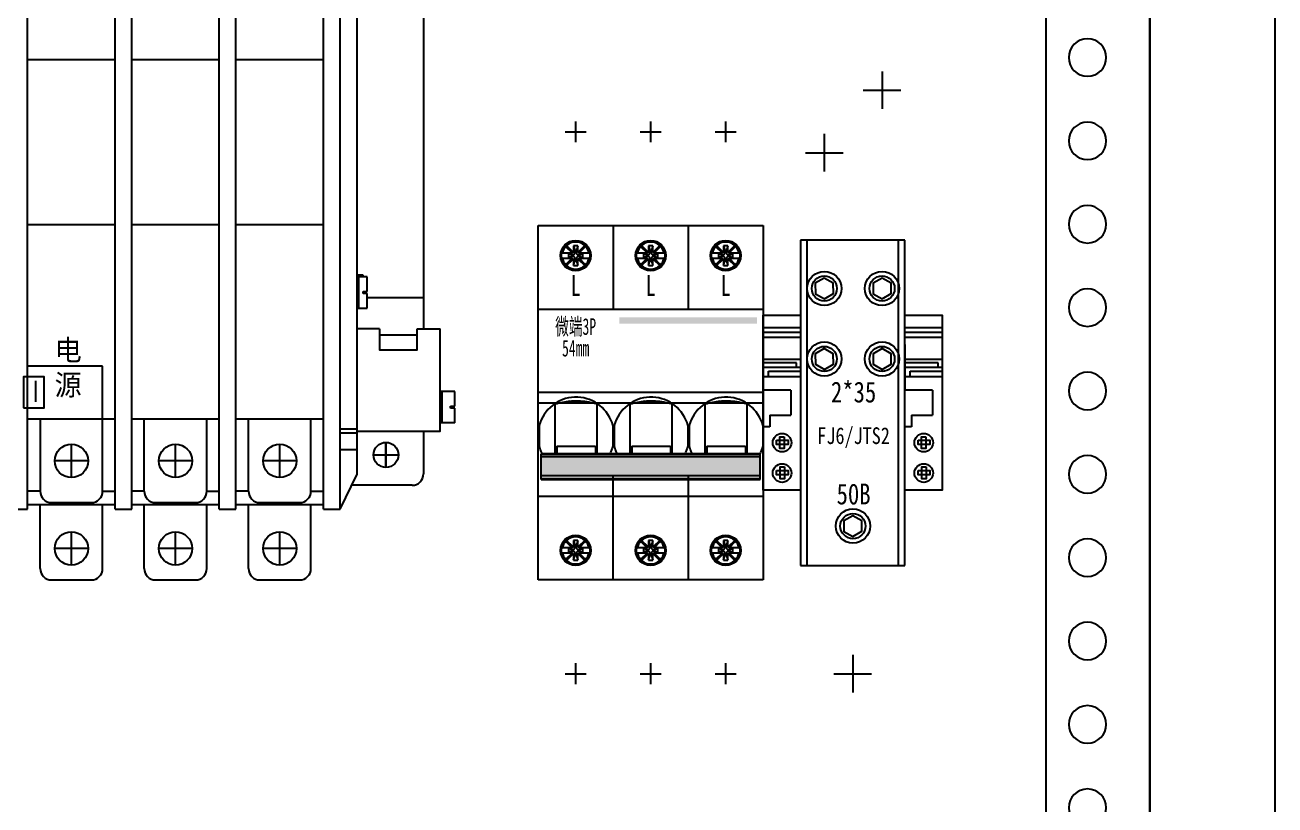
# Model space of a CAD drawing. Extents: x 1466488 to 1467088, y 398669 to 400269.
# Drawn here: x 1466788 to 1467088, y 399604.8 to 399791.9 of the extents above; entities that cross this region are included whole.
import ezdxf
from ezdxf.enums import TextEntityAlignment as Align

# ---------------------------------------------------------------- set-up
doc = ezdxf.new("R2010")
doc.units = 0
doc.header["$MEASUREMENT"] = 0
for name, color, linetype in [('EL-TEXT', 3, 'Continuous'), ('LY-JS-BJ', 7, 'Continuous'), ('LY-JS-YQJ', 7, 'Continuous'), ('布置图', 20, 'Continuous')]:
    doc.layers.add(name, color=color, linetype=linetype)
doc.styles.add('-宋体', font='', dxfattribs={"width": 0.65})
doc.styles.add('LY-SJ-元器件', font='', dxfattribs={"width": 0.6, "height": 4})
doc.styles.get('-宋体').set_extended_font_data('NSimSun')
doc.styles.get('LY-SJ-元器件').set_extended_font_data('SimSun')

# ---------------------------------------------------------------- blocks, each defined once
blk = doc.blocks.new('端子堵头')
at = {"layer": 'LY-JS-YQJ'}
for p, q in [((0, 39.03), (9, 39.03)), ((0, 37.96), (9, 37.96)), ((0, 36.73), (9, 36.73)), ((0, 35), (0, 24)), ((9, 35), (9, 24)), ((9, 34.58), (9, 33.47)), ((0, 31.48), (9, 31.48)), ((7.97, 30.59), (0, 30.59)), ((7.97, 29.53), (7.97, 30.59)), ((0, 29.53), (9, 29.53)), ((0, 27.32), (9, 27.32)), ((1.25, 27.32), (1.25, 28.56)), ((1.25, 28.56), (9, 28.56)), ((6.66, 24), (0, 24)), ((6.66, 24), (6.66, 18)), ((1.59, 15.27), (0, 15.27)), ((1.59, 18), (1.59, 15.27)), ((1.59, 18), (6.66, 18))]:
    blk.add_line(p, q, dxfattribs=at)
for points in [[(0, 42), (9, 42), (9, 0), (0, 0)], [(3.2, 12.05), (6.01, 12.05), (6.01, 10.99), (3.2, 10.99)], [(5.06, 12.84), (5.06, 10.03), (3.99, 10.03), (3.99, 12.84)], [(3.2, 4.76), (6.01, 4.76), (6.01, 3.69), (3.2, 3.69)], [(5.13, 5.6), (5.13, 2.79), (4.06, 2.79), (4.06, 5.6)]]:
    blk.add_lwpolyline(points, close=True, dxfattribs=at)
for centre in [(4.54, 11.43), (4.54, 4.14)]:
    blk.add_circle(centre, 2.23, dxfattribs=at)
blk = doc.blocks.new('端子50B-2x35 1只')
at = {"color": 1}
for p, q in [((19.53, 118.51), (19.53, 109.51)), ((15.03, 114), (24.03, 114)), ((5.68, 103.51), (5.68, 94.51)), ((1.18, 99), (10.18, 99)), ((12.5, -21.5), (12.5, -30.5)), ((8, -26.01), (17, -26.01))]:
    blk.add_line(p, q, dxfattribs=at)
for p, q in [((25, 78), (0, 78)), ((0, 78), (0, 0)), ((1.5, 78), (1.5, 0)), ((23.5, 0), (23.5, 78)), ((25, 0), (25, 78)), ((0, 0), (25, 0))]:
    blk.add_line(p, q)
for points in [[(5.69, 63.93), (7.85, 65.19), (7.84, 67.68), (5.67, 68.92), (3.52, 67.67), (3.53, 65.17)], [(19.54, 63.93), (21.7, 65.19), (21.69, 67.68), (19.53, 68.92), (17.37, 67.67), (17.38, 65.17)], [(5.69, 47.02), (7.85, 48.27), (7.84, 50.77), (5.67, 52.01), (3.52, 50.75), (3.53, 48.26)], [(19.54, 47.02), (21.7, 48.27), (21.69, 50.77), (19.53, 52.01), (17.37, 50.75), (17.38, 48.26)], [(12.55, 6.92), (14.7, 8.18), (14.7, 10.67), (12.53, 11.91), (10.37, 10.66), (10.38, 8.16)]]:
    blk.add_lwpolyline(points, close=True)
for centre, radius in [((5.68, 66.43), 4.11), ((5.68, 66.43), 3.02), ((19.53, 66.43), 4.11), ((19.53, 66.43), 3.02), ((5.68, 49.51), 4.11), ((5.68, 49.51), 3.02), ((19.53, 49.51), 4.11), ((19.53, 49.51), 3.02), ((12.54, 9.42), 4.11), ((12.54, 9.42), 3.02)]:
    blk.add_circle(centre, radius)
for p in [(-9, 18), (25, 18)]:
    blk.add_blockref('端子堵头', p)
at = {"layer": 'EL-TEXT', "color": 0, "linetype": 'ByBlock', "lineweight": -3, "style": '-宋体', "width": 0.8}
for s, height, p in [('2*35', 5, (12.7, 41.58)), ('FJ6/JTS2', 4, (12.7, 31.11)), ('50B', 5, (12.7, 17.12))]:
    blk.add_text(s, height=height, dxfattribs=at).set_placement(p, align=Align.MIDDLE_CENTER)
blk = doc.blocks.new('双电源TBBQ31-63A-4P-2022.4')
at = {"color": 0}
for p, q in [((162.5, -82.04), (162.5, 93.96)), ((183.5, -82.04), (183.5, 93.96)), ((187.5, -82.04), (187.5, 93.96)), ((208.5, -82.04), (208.5, 93.96)), ((212.5, -82.04), (212.5, 93.96)), ((233.5, -82.04), (233.5, 93.96)), ((237.5, -82.04), (237.5, 93.96)), ((241.48, 85.75), (241.48, -73.83)), ((257.5, 50.75), (257.5, -38.83)), ((183.5, 25.75), (162.5, 25.75)), ((208.5, 25.75), (187.5, 25.75)), ((233.5, 25.75), (212.5, 25.75)), ((183.5, -13.83), (162.5, -13.83)), ((208.5, -13.83), (187.5, -13.83)), ((233.5, -13.83), (212.5, -13.83)), ((241.48, -25.83), (242.95, -25.83)), ((244, -26.29), (241.48, -26.29)), ((241.98, -33.83), (241.98, -26.29)), ((242.95, -25.83), (242.95, -26.29)), ((244, -29.81), (244, -26.29)), ((243, -30.31), (243, -29.81)), ((243, -29.81), (244, -29.81)), ((244, -30.31), (243, -30.31)), ((244, -33.83), (244, -30.31)), ((257.5, -31.33), (244, -31.33)), ((241.48, -33.83), (244, -33.83)), ((246.98, -38.83), (241.48, -38.83)), ((255.98, -38.83), (261.48, -38.83)), ((255.98, -40.33), (246.98, -40.33)), ((180.5, -47.78), (162.5, -47.78)), ((180.5, -77.78), (180.5, -47.78)), ((265, -53.83), (261.48, -53.83)), ((261.98, -61.37), (261.98, -53.83)), ((265, -57.35), (265, -53.83)), ((264, -57.85), (264, -57.35)), ((264, -57.35), (265, -57.35)), ((265, -57.85), (264, -57.85)), ((265, -61.37), (265, -57.85)), ((183.5, -60.49), (162.5, -60.49)), ((165.5, -60.49), (165.5, -77.78)), ((208.5, -60.49), (187.5, -60.49)), ((190.5, -77.78), (190.5, -60.49)), ((205.5, -77.78), (205.5, -60.49)), ((233.5, -60.49), (212.5, -60.49)), ((215.5, -77.78), (215.5, -60.49)), ((230.5, -77.78), (230.5, -60.49)), ((241.48, -62.83), (237.5, -62.83)), ((265, -61.37), (261.48, -61.37)), ((241.48, -63.83), (237.5, -63.83)), ((257.5, -63.33), (257.5, -73.62)), ((173, -74.49), (173, -66.49)), ((198, -74.49), (198, -66.49)), ((223, -74.49), (223, -66.49)), ((241.48, -67.83), (237.5, -67.83)), ((248.5, -66.04), (248.5, -72.04)), ((177, -70.49), (169, -70.49)), ((183.5, -70.49), (183.5, -70.49)), ((202, -70.49), (194, -70.49)), ((208.5, -70.49), (208.5, -70.49)), ((227, -70.49), (219, -70.49)), ((233.5, -70.49), (233.5, -70.49)), ((237.5, -82.04), (241.48, -73.83)), ((165.5, -77.78), (162.5, -77.78)), ((165.5, -77.78), (165.5, -77.78)), ((180.5, -77.78), (183.5, -77.78)), ((190.5, -77.78), (187.5, -77.78)), ((190.5, -77.78), (190.5, -77.78)), ((205.5, -77.78), (208.5, -77.78)), ((215.5, -77.78), (212.5, -77.78)), ((215.5, -77.78), (215.5, -77.78)), ((230.5, -77.78), (233.5, -77.78)), ((254.79, -76.33), (240.27, -76.33)), ((168.21, -80.49), (177.79, -80.49)), ((193.21, -80.49), (202.79, -80.49)), ((218.21, -80.49), (227.79, -80.49)), ((158.5, -82.04), (162.5, -82.04)), ((183.5, -81.04), (162.5, -81.04)), ((165.5, -96.33), (165.5, -81.04)), ((180.5, -96.33), (180.5, -81.04)), ((183.5, -82.04), (187.5, -82.04)), ((208.5, -81.04), (187.5, -81.04)), ((190.5, -96.33), (190.5, -81.04)), ((205.5, -96.33), (205.5, -81.04)), ((208.5, -82.04), (212.5, -82.04)), ((233.5, -81.04), (212.5, -81.04)), ((215.5, -96.33), (215.5, -81.04)), ((230.5, -96.33), (230.5, -81.04)), ((233.5, -82.04), (237.5, -82.04)), ((173, -95.49), (173, -87.49)), ((198, -95.49), (198, -87.49)), ((223, -95.49), (223, -87.49)), ((177, -91.49), (169, -91.49)), ((202, -91.49), (194, -91.49)), ((227, -91.49), (219, -91.49)), ((168.21, -99.04), (177.79, -99.04)), ((193.21, -99.04), (202.79, -99.04)), ((218.21, -99.04), (227.79, -99.04))]:
    blk.add_line(p, q, dxfattribs=at)
at = {"color": 0, "lineweight": -3}
blk.add_line((164.48, -56.28), (164.48, -51.28), dxfattribs=at)
at = {"color": 1}
for p, q in [((248.5, -72.04), (248.5, -66.04)), ((245.5, -69.04), (251.5, -69.04))]:
    blk.add_line(p, q, dxfattribs=at)
at = {"color": 0}
for points in [[(241.48, -63.33), (261.48, -63.33), (261.48, -38.83)], [(246.98, -38.83), (246.98, -43.83), (255.98, -43.83), (255.98, -38.83)]]:
    blk.add_lwpolyline(points, dxfattribs=at)
blk.add_lwpolyline([(161.48, -57.78), (166.48, -57.78), (166.48, -50.28), (161.48, -50.28)], close=True, dxfattribs=at)
for centre, radius in [((173, -70.49), 4), ((198, -70.49), 4), ((223, -70.49), 4), ((248.5, -69.04), 3), ((173, -91.49), 4), ((198, -91.49), 4), ((223, -91.49), 4)]:
    blk.add_circle(centre, radius, dxfattribs=at)
for centre, start, end in [((254.79, -73.62), 270, 0), ((168.21, -77.78), 180, 270), ((177.79, -77.78), 270, 0), ((193.21, -77.78), 180, 270), ((202.79, -77.78), 270, 0), ((218.21, -77.78), 180, 270), ((227.79, -77.78), 270, 0), ((168.21, -96.33), 180, 270), ((177.79, -96.33), 270, 0), ((193.21, -96.33), 180, 270), ((202.79, -96.33), 270, 0), ((218.21, -96.33), 180, 270), ((227.79, -96.33), 270, 0)]:
    blk.add_arc(centre, 2.71, start, end, dxfattribs=at)
at = {"color": 0, "insert": (168.98, -55.28), "char_height": 5, "attachment_point": 7}
blk.add_mtext_dynamic_manual_height_columns('电源', width=10, gutter_width=12.5, heights=[0], dxfattribs=at)
blk = doc.blocks.new('微端3P-54mm-2022.1')
h = blk.add_hatch(color=3)
h.dxf.hatch_style = 1
h.paths.add_polyline_path([(52.5, 19), (52.5, 20.5), (19.5, 20.5), (19.5, 19)])
h = blk.add_hatch(color=0)
h.dxf.hatch_style = 1
h.paths.add_polyline_path([(53.3, -17.47), (53.3, -12.97), (0.7, -12.97), (0.7, -17.47)])
at = {"color": 1}
for p, q in [((9, 67.5), (9, 62.5)), ((27, 67.5), (27, 62.5)), ((45, 67.5), (45, 62.5)), ((6.5, 65), (11.5, 65)), ((24.5, 65), (29.5, 65)), ((42.5, 65), (47.5, 65)), ((0, 0), (54, 0)), ((9, -62.5), (9, -67.5)), ((27, -62.5), (27, -67.5)), ((45, -62.5), (45, -67.5)), ((6.5, -65), (11.5, -65)), ((24.5, -65), (29.5, -65)), ((42.5, -65), (47.5, -65))]:
    blk.add_line(p, q, dxfattribs=at)
at = {"color": 0}
for p, q in [((0, -42.5), (0, 42.5)), ((0, 42.5), (54, 42.5)), ((18, 42.5), (18, 22.5)), ((36, 42.5), (36, 22.5)), ((54, 42.5), (54, -42.5)), ((0, 22.5), (54, 22.5)), ((54, 2.5), (0, 2.5)), ((18, -42.5), (18, -17.47)), ((36, -17.47), (36, -42.5)), ((54, -22.5), (0, -22.5)), ((54, -42.5), (0, -42.5))]:
    blk.add_line(p, q, dxfattribs=at)
at = {"color": 0, "linetype": 'Continuous', "lineweight": 25}
for p, q in [((6.7, 37.82), (6.49, 37.61)), ((6.49, 37.61), (6.6, 37.5)), ((6.6, 37.5), (8.15, 35.95)), ((6.81, 37.71), (6.7, 37.82)), ((8.39, 36.13), (6.81, 37.71)), ((8.5, 37.66), (8.5, 36.46)), ((8.5, 37.66), (8.85, 36.31)), ((9.5, 37.66), (8.5, 37.66)), ((8.5, 36.46), (8.85, 35.96)), ((9.15, 36.31), (8.85, 36.31)), ((8.85, 36.31), (8.85, 35.96)), ((9.5, 37.66), (9.15, 36.31)), ((9.5, 36.46), (9.15, 35.96)), ((9.15, 35.96), (9.15, 36.31)), ((9.5, 36.46), (9.5, 37.66)), ((11.19, 37.71), (9.61, 36.13)), ((9.85, 35.95), (11.4, 37.5)), ((11.3, 37.82), (11.19, 37.71)), ((11.51, 37.61), (11.3, 37.82)), ((11.4, 37.5), (11.51, 37.61)), ((24.7, 37.82), (24.49, 37.61)), ((24.49, 37.61), (24.6, 37.5)), ((24.6, 37.5), (26.15, 35.95)), ((24.81, 37.71), (24.7, 37.82)), ((26.39, 36.13), (24.81, 37.71)), ((27.5, 37.66), (26.5, 37.66)), ((26.5, 37.66), (26.5, 36.46)), ((26.5, 37.66), (26.85, 36.31)), ((26.5, 36.46), (26.85, 35.96)), ((26.85, 36.31), (26.85, 35.96)), ((27.15, 36.31), (26.85, 36.31)), ((27.5, 37.66), (27.15, 36.31)), ((27.5, 36.46), (27.15, 35.96)), ((27.15, 35.96), (27.15, 36.31)), ((27.5, 36.46), (27.5, 37.66)), ((29.19, 37.71), (27.61, 36.13)), ((27.85, 35.95), (29.4, 37.5)), ((29.3, 37.82), (29.19, 37.71)), ((29.51, 37.61), (29.3, 37.82)), ((29.4, 37.5), (29.51, 37.61)), ((42.7, 37.82), (42.49, 37.61)), ((42.49, 37.61), (42.6, 37.5)), ((42.6, 37.5), (44.15, 35.95)), ((42.81, 37.71), (42.7, 37.82)), ((44.39, 36.13), (42.81, 37.71)), ((44.5, 37.66), (44.85, 36.31)), ((45.5, 37.66), (44.5, 37.66)), ((44.5, 37.66), (44.5, 36.46)), ((44.5, 36.46), (44.85, 35.96)), ((44.85, 36.31), (44.85, 35.96)), ((45.15, 36.31), (44.85, 36.31)), ((45.5, 37.66), (45.15, 36.31)), ((45.5, 36.46), (45.15, 35.96)), ((45.15, 35.96), (45.15, 36.31)), ((45.5, 36.46), (45.5, 37.66)), ((47.19, 37.71), (45.61, 36.13)), ((45.85, 35.95), (47.4, 37.5)), ((47.3, 37.82), (47.19, 37.71)), ((47.51, 37.61), (47.3, 37.82)), ((47.4, 37.5), (47.51, 37.61)), ((5.58, 34.71), (7.95, 34.71)), ((7.95, 35.91), (5.59, 35.91)), ((6.6, 33.12), (6.49, 33.01)), ((6.49, 33.01), (6.7, 32.8)), ((8.15, 34.67), (6.6, 33.12)), ((6.81, 32.91), (8.39, 34.49)), ((7.25, 35.91), (7.25, 34.71)), ((7.25, 35.91), (8, 35.46)), ((7.25, 34.71), (8, 35.16)), ((8, 35.46), (8, 35.16)), ((8.25, 35.46), (8, 35.46)), ((8, 35.16), (8.25, 35.16)), ((8.5, 34.16), (8.85, 34.65)), ((8.5, 32.96), (8.85, 34.31)), ((8.5, 34.16), (8.5, 32.96)), ((8.85, 34.65), (8.85, 34.31)), ((8.85, 34.31), (9.15, 34.31)), ((9.5, 34.16), (9.15, 34.66)), ((9.15, 34.31), (9.15, 34.66)), ((9.15, 34.31), (9.5, 32.96)), ((9.5, 32.96), (9.5, 34.16)), ((9.61, 34.49), (11.19, 32.91)), ((10, 35.46), (9.75, 35.46)), ((9.75, 35.16), (10, 35.16)), ((11.4, 33.12), (9.85, 34.67)), ((10.75, 35.91), (10, 35.46)), ((10, 35.16), (10, 35.46)), ((10.75, 34.71), (10, 35.16)), ((12.42, 35.91), (10.05, 35.91)), ((10.05, 34.71), (12.41, 34.71)), ((10.75, 34.71), (10.75, 35.91)), ((11.3, 32.8), (11.51, 33.01)), ((11.51, 33.01), (11.4, 33.12)), ((23.58, 34.71), (25.95, 34.71)), ((25.95, 35.91), (23.59, 35.91)), ((24.6, 33.12), (24.49, 33.01)), ((24.49, 33.01), (24.7, 32.8)), ((26.15, 34.67), (24.6, 33.12)), ((24.81, 32.91), (26.39, 34.49)), ((25.25, 35.91), (25.25, 34.71)), ((25.25, 35.91), (26, 35.46)), ((25.25, 34.71), (26, 35.16)), ((26, 35.46), (26, 35.16)), ((26.25, 35.46), (26, 35.46)), ((26, 35.16), (26.25, 35.16)), ((26.5, 34.16), (26.85, 34.65)), ((26.5, 32.96), (26.85, 34.31)), ((26.5, 34.16), (26.5, 32.96)), ((26.85, 34.65), (26.85, 34.31)), ((26.85, 34.31), (27.15, 34.31)), ((27.15, 34.31), (27.15, 34.66)), ((27.5, 34.16), (27.15, 34.66)), ((27.15, 34.31), (27.5, 32.96)), ((27.5, 32.96), (27.5, 34.16)), ((27.61, 34.49), (29.19, 32.91)), ((28, 35.46), (27.75, 35.46)), ((27.75, 35.16), (28, 35.16)), ((29.4, 33.12), (27.85, 34.67)), ((28.75, 35.91), (28, 35.46)), ((28, 35.16), (28, 35.46)), ((28.75, 34.71), (28, 35.16)), ((30.42, 35.91), (28.05, 35.91)), ((28.05, 34.71), (30.41, 34.71)), ((28.75, 34.71), (28.75, 35.91)), ((29.3, 32.8), (29.51, 33.01)), ((29.51, 33.01), (29.4, 33.12)), ((41.58, 34.71), (43.95, 34.71)), ((43.95, 35.91), (41.59, 35.91)), ((42.6, 33.12), (42.49, 33.01)), ((42.49, 33.01), (42.7, 32.8)), ((44.15, 34.67), (42.6, 33.12)), ((42.81, 32.91), (44.39, 34.49)), ((43.25, 35.91), (43.25, 34.71)), ((43.25, 35.91), (44, 35.46)), ((43.25, 34.71), (44, 35.16)), ((44, 35.46), (44, 35.16)), ((44.25, 35.46), (44, 35.46)), ((44, 35.16), (44.25, 35.16)), ((44.5, 34.16), (44.85, 34.65)), ((44.5, 32.96), (44.85, 34.31)), ((44.5, 34.16), (44.5, 32.96)), ((44.85, 34.65), (44.85, 34.31)), ((44.85, 34.31), (45.15, 34.31)), ((45.15, 34.31), (45.15, 34.66)), ((45.5, 34.16), (45.15, 34.66)), ((45.15, 34.31), (45.5, 32.96)), ((45.5, 32.96), (45.5, 34.16)), ((45.61, 34.49), (47.19, 32.91)), ((46, 35.46), (45.75, 35.46)), ((45.75, 35.16), (46, 35.16)), ((47.4, 33.12), (45.85, 34.67)), ((46.75, 35.91), (46, 35.46)), ((46, 35.16), (46, 35.46)), ((46.75, 34.71), (46, 35.16)), ((48.42, 35.91), (46.05, 35.91)), ((46.05, 34.71), (48.41, 34.71)), ((46.75, 34.71), (46.75, 35.91)), ((47.3, 32.8), (47.51, 33.01)), ((47.51, 33.01), (47.4, 33.12)), ((6.7, 32.8), (6.81, 32.91)), ((8.5, 32.96), (9.5, 32.96)), ((9, 31.81), (9, 32.06)), ((11.19, 32.91), (11.3, 32.8)), ((24.7, 32.8), (24.81, 32.91)), ((26.5, 32.96), (27.5, 32.96)), ((27, 31.81), (27, 32.06)), ((29.19, 32.91), (29.3, 32.8)), ((42.7, 32.8), (42.81, 32.91)), ((44.5, 32.96), (45.5, 32.96)), ((45, 31.81), (45, 32.06)), ((47.19, 32.91), (47.3, 32.8)), ((4.1, -12.22), (4.1, -0.35)), ((14.1, -0.35), (14.1, -12.22)), ((22.1, -12.22), (22.1, -0.35)), ((32.1, -0.35), (32.1, -12.22)), ((40.1, -12.22), (40.1, -0.35)), ((50.1, -0.35), (50.1, -12.22)), ((0.25, -5.47), (0.25, -10.49)), ((17.95, -5.47), (17.95, -10.49)), ((18.25, -5.47), (18.25, -10.49)), ((35.95, -5.47), (35.95, -10.49)), ((36.25, -5.47), (36.25, -10.49)), ((53.95, -5.47), (53.95, -10.49)), ((4.45, -10.38), (4.45, -12.22)), ((4.45, -10.38), (13.75, -10.38)), ((13.75, -10.38), (13.75, -12.22)), ((22.45, -10.38), (22.45, -12.22)), ((22.45, -10.38), (31.75, -10.38)), ((31.75, -10.38), (31.75, -12.22)), ((40.45, -10.38), (40.45, -12.22)), ((40.45, -10.38), (49.75, -10.38)), ((49.75, -10.38), (49.75, -12.22)), ((53.3, -12.22), (0.7, -12.22)), ((0.7, -18.44), (0.7, -12.22)), ((53.3, -12.44), (0.7, -12.44)), ((53.3, -12.97), (0.7, -12.97)), ((53.3, -18.44), (53.3, -12.22)), ((0.7, -17.47), (53.3, -17.47)), ((0.7, -18.13), (53.3, -18.13)), ((0.7, -18.44), (53.3, -18.44)), ((6.7, -32.89), (6.49, -33.1)), ((6.81, -33), (6.7, -32.89)), ((8.39, -34.58), (6.81, -33)), ((11.19, -33), (9.61, -34.58)), ((11.3, -32.89), (11.19, -33)), ((11.51, -33.1), (11.3, -32.89)), ((24.7, -32.89), (24.49, -33.1)), ((24.81, -33), (24.7, -32.89)), ((26.39, -34.58), (24.81, -33)), ((29.19, -33), (27.61, -34.58)), ((29.3, -32.89), (29.19, -33)), ((29.51, -33.1), (29.3, -32.89)), ((42.7, -32.89), (42.49, -33.1)), ((42.81, -33), (42.7, -32.89)), ((44.39, -34.58), (42.81, -33)), ((47.19, -33), (45.61, -34.58)), ((47.3, -32.89), (47.19, -33)), ((47.51, -33.1), (47.3, -32.89)), ((5.58, -36), (7.95, -36)), ((7.95, -34.8), (5.59, -34.8)), ((6.49, -33.1), (6.6, -33.21)), ((6.6, -33.21), (8.15, -34.76)), ((7.25, -34.8), (7.25, -36)), ((7.25, -34.8), (8, -35.25)), ((7.25, -36), (8, -35.55)), ((8, -35.25), (8, -35.55)), ((8.25, -35.25), (8, -35.25)), ((8, -35.55), (8.25, -35.55)), ((8.5, -33.05), (8.85, -34.4)), ((9.5, -33.05), (8.5, -33.05)), ((8.5, -33.05), (8.5, -34.25)), ((8.5, -34.25), (8.85, -34.75)), ((9.15, -34.4), (8.85, -34.4)), ((8.85, -34.4), (8.85, -34.75)), ((9.5, -33.05), (9.15, -34.4)), ((9.5, -34.25), (9.15, -34.75)), ((9.15, -34.75), (9.15, -34.4)), ((9.5, -34.25), (9.5, -33.05)), ((10, -35.25), (9.75, -35.25)), ((9.75, -35.55), (10, -35.55)), ((9.85, -34.76), (11.4, -33.21)), ((10.75, -34.8), (10, -35.25)), ((10, -35.55), (10, -35.25)), ((10.75, -36), (10, -35.55)), ((12.42, -34.8), (10.05, -34.8)), ((10.05, -36), (12.41, -36)), ((10.75, -36), (10.75, -34.8)), ((11.4, -33.21), (11.51, -33.1)), ((23.58, -36), (25.95, -36)), ((25.95, -34.8), (23.59, -34.8)), ((24.49, -33.1), (24.6, -33.21)), ((24.6, -33.21), (26.15, -34.76)), ((25.25, -34.8), (25.25, -36)), ((25.25, -34.8), (26, -35.25)), ((25.25, -36), (26, -35.55)), ((26, -35.25), (26, -35.55)), ((26.25, -35.25), (26, -35.25)), ((26, -35.55), (26.25, -35.55)), ((26.5, -33.05), (26.5, -34.25)), ((27.5, -33.05), (26.5, -33.05)), ((26.5, -33.05), (26.85, -34.4)), ((26.5, -34.25), (26.85, -34.75)), ((27.15, -34.4), (26.85, -34.4)), ((26.85, -34.4), (26.85, -34.75)), ((27.5, -33.05), (27.15, -34.4)), ((27.5, -34.25), (27.15, -34.75)), ((27.15, -34.75), (27.15, -34.4)), ((27.5, -34.25), (27.5, -33.05)), ((28, -35.25), (27.75, -35.25)), ((27.75, -35.55), (28, -35.55)), ((27.85, -34.76), (29.4, -33.21)), ((28.75, -34.8), (28, -35.25)), ((28, -35.55), (28, -35.25)), ((28.75, -36), (28, -35.55)), ((30.42, -34.8), (28.05, -34.8)), ((28.05, -36), (30.41, -36)), ((28.75, -36), (28.75, -34.8)), ((29.4, -33.21), (29.51, -33.1)), ((41.58, -36), (43.95, -36)), ((43.95, -34.8), (41.59, -34.8)), ((42.49, -33.1), (42.6, -33.21)), ((42.6, -33.21), (44.15, -34.76)), ((43.25, -34.8), (44, -35.25)), ((43.25, -34.8), (43.25, -36)), ((43.25, -36), (44, -35.55)), ((44, -35.25), (44, -35.55)), ((44.25, -35.25), (44, -35.25)), ((44, -35.55), (44.25, -35.55)), ((44.5, -33.05), (44.85, -34.4)), ((45.5, -33.05), (44.5, -33.05)), ((44.5, -33.05), (44.5, -34.25)), ((44.5, -34.25), (44.85, -34.75)), ((44.85, -34.4), (44.85, -34.75)), ((45.15, -34.4), (44.85, -34.4)), ((45.5, -33.05), (45.15, -34.4)), ((45.5, -34.25), (45.15, -34.75)), ((45.15, -34.75), (45.15, -34.4)), ((45.5, -34.25), (45.5, -33.05)), ((46, -35.25), (45.75, -35.25)), ((45.75, -35.55), (46, -35.55)), ((45.85, -34.76), (47.4, -33.21)), ((46.75, -34.8), (46, -35.25)), ((46, -35.55), (46, -35.25)), ((46.75, -36), (46, -35.55)), ((48.42, -34.8), (46.05, -34.8)), ((46.05, -36), (48.41, -36)), ((46.75, -36), (46.75, -34.8)), ((47.4, -33.21), (47.51, -33.1)), ((6.6, -37.59), (6.49, -37.7)), ((6.49, -37.7), (6.7, -37.91)), ((8.15, -36.04), (6.6, -37.59)), ((6.7, -37.91), (6.81, -37.8)), ((6.81, -37.8), (8.39, -36.22)), ((8.5, -36.55), (8.85, -36.05)), ((8.5, -37.75), (8.85, -36.4)), ((8.5, -36.55), (8.5, -37.75)), ((8.5, -37.75), (9.5, -37.75)), ((8.85, -36.05), (8.85, -36.4)), ((8.85, -36.4), (9.15, -36.4)), ((9, -38.9), (9, -38.65)), ((9.5, -36.55), (9.15, -36.05)), ((9.15, -36.4), (9.15, -36.05)), ((9.15, -36.4), (9.5, -37.75)), ((9.5, -37.75), (9.5, -36.55)), ((9.61, -36.22), (11.19, -37.8)), ((11.4, -37.59), (9.85, -36.04)), ((11.19, -37.8), (11.3, -37.91)), ((11.3, -37.91), (11.51, -37.7)), ((11.51, -37.7), (11.4, -37.59)), ((24.6, -37.59), (24.49, -37.7)), ((24.49, -37.7), (24.7, -37.91)), ((26.15, -36.04), (24.6, -37.59)), ((24.7, -37.91), (24.81, -37.8)), ((24.81, -37.8), (26.39, -36.22)), ((26.5, -36.55), (26.85, -36.05)), ((26.5, -37.75), (26.85, -36.4)), ((26.5, -36.55), (26.5, -37.75)), ((26.5, -37.75), (27.5, -37.75)), ((26.85, -36.05), (26.85, -36.4)), ((26.85, -36.4), (27.15, -36.4)), ((27, -38.9), (27, -38.65)), ((27.15, -36.4), (27.15, -36.05)), ((27.5, -36.55), (27.15, -36.05)), ((27.15, -36.4), (27.5, -37.75)), ((27.5, -37.75), (27.5, -36.55)), ((27.61, -36.22), (29.19, -37.8)), ((29.4, -37.59), (27.85, -36.04)), ((29.19, -37.8), (29.3, -37.91)), ((29.3, -37.91), (29.51, -37.7)), ((29.51, -37.7), (29.4, -37.59)), ((42.6, -37.59), (42.49, -37.7)), ((42.49, -37.7), (42.7, -37.91)), ((44.15, -36.04), (42.6, -37.59)), ((42.7, -37.91), (42.81, -37.8)), ((42.81, -37.8), (44.39, -36.22)), ((44.5, -36.55), (44.85, -36.05)), ((44.5, -37.75), (44.85, -36.4)), ((44.5, -36.55), (44.5, -37.75)), ((44.5, -37.75), (45.5, -37.75)), ((44.85, -36.05), (44.85, -36.4)), ((44.85, -36.4), (45.15, -36.4)), ((45, -38.9), (45, -38.65)), ((45.15, -36.4), (45.15, -36.05)), ((45.5, -36.55), (45.15, -36.05)), ((45.15, -36.4), (45.5, -37.75)), ((45.5, -37.75), (45.5, -36.55)), ((45.61, -36.22), (47.19, -37.8)), ((47.4, -37.59), (45.85, -36.04)), ((47.19, -37.8), (47.3, -37.91)), ((47.3, -37.91), (47.51, -37.7)), ((47.51, -37.7), (47.4, -37.59))]:
    blk.add_line(p, q, dxfattribs=at)
at = {"color": 0}
for centre, radius in [((9, 35.31), 3.64), ((9, 35.31), 3.39), ((27, 35.31), 3.64), ((27, 35.31), 3.39), ((45, 35.31), 3.64), ((45, 35.31), 3.39), ((9, -35.4), 3.64), ((9, -35.4), 3.39), ((27, -35.4), 3.64), ((27, -35.4), 3.39), ((45, -35.4), 3.64), ((45, -35.4), 3.39)]:
    blk.add_circle(centre, radius, dxfattribs=at)
at = {"color": 0, "linetype": 'Continuous', "lineweight": 25}
for centre in [(9, 35.31), (27, 35.31), (45, 35.31), (9, -35.4), (27, -35.4), (45, -35.4)]:
    blk.add_circle(centre, 3.5, dxfattribs=at)
for centre, radius, start, end in [((9, 35.31), 3.25, 137.6454, 169.3613), ((9, 35.31), 3.25, 47.6454, 132.3546), ((7.95, 36.46), 0.552, 270, 360), ((10.05, 36.46), 0.552, 180, 270), ((9, 35.31), 3.25, 10.6387, 42.3546), ((27, 35.31), 3.25, 137.6454, 169.3613), ((27, 35.31), 3.25, 47.6454, 132.3546), ((25.95, 36.46), 0.552, 270, 360), ((28.05, 36.46), 0.552, 180, 270), ((27, 35.31), 3.25, 10.6387, 42.3546), ((45, 35.31), 3.25, 137.6454, 169.3613), ((45, 35.31), 3.25, 47.6454, 132.3546), ((43.95, 36.46), 0.552, 270, 360), ((46.05, 36.46), 0.552, 180, 270), ((45, 35.31), 3.25, 10.6387, 42.3546), ((9, 35.31), 3.25, 190.6387, 222.3546), ((7.95, 34.16), 0.552, 0, 90), ((8.06, 37.76), 2.31, 274.6869, 276.011), ((8.06, 32.85), 2.31, 83.234, 85.2255), ((8.18, 36.73), 1.27, 275.7409, 278.1372), ((8.23, 34.32), 0.834, 77.8753, 83.3489), ((8.25, 36.21), 0.747, 278.1332, 282.1859), ((8.31, 35.96), 0.494, 282.0203, 298.836), ((8.3, 34.65), 0.5, 58.0737, 77.8061), ((8.23, 36.09), 0.641, 299.0084, 316.9423), ((8.23, 34.53), 0.636, 37.8376, 58.3835), ((8.33, 36), 0.506, 316.5183, 337.4465), ((8.35, 34.62), 0.49, 22.029, 37.4855), ((8.03, 36.13), 0.834, 337.6013, 343.0532), ((8.11, 34.52), 0.747, 18.1694, 22.2379), ((7.61, 34.36), 1.27, 15.7681, 18.1735), ((6.62, 36.56), 2.31, 342.9388, 344.9228), ((6.61, 34.07), 2.31, 14.7102, 16.0393), ((11.38, 36.56), 2.31, 195.0773, 196.4013), ((11.38, 34.06), 2.31, 162.9388, 164.9228), ((10.39, 36.26), 1.27, 196.1312, 198.5273), ((9.97, 34.49), 0.834, 157.6013, 163.0532), ((9.89, 36.09), 0.747, 198.5233, 202.5755), ((9.65, 35.99), 0.49, 202.3673, 217.7617), ((9.67, 34.62), 0.506, 136.5183, 157.4465), ((9.77, 36.09), 0.636, 218.1132, 238.5766), ((9.77, 34.53), 0.641, 119.0082, 136.9423), ((9.7, 35.97), 0.5, 238.269, 257.922), ((9.69, 34.65), 0.494, 102.021, 118.8359), ((10.05, 34.16), 0.552, 90, 180), ((9.77, 36.3), 0.834, 257.9903, 263.442), ((9.75, 34.41), 0.747, 98.1342, 102.1867), ((9.82, 33.89), 1.27, 95.7421, 98.1383), ((9.94, 37.76), 2.31, 263.3277, 265.3115), ((9.94, 32.85), 2.31, 94.6881, 96.0122), ((9, 35.31), 3.25, 317.6454, 349.3613), ((27, 35.31), 3.25, 190.6387, 222.3546), ((25.95, 34.16), 0.552, 0, 90), ((26.06, 37.76), 2.31, 274.6869, 276.011), ((26.06, 32.85), 2.31, 83.234, 85.2255), ((26.18, 36.73), 1.27, 275.7409, 278.1372), ((26.23, 34.32), 0.834, 77.8753, 83.3489), ((26.25, 36.21), 0.747, 278.1332, 282.1859), ((26.31, 35.96), 0.494, 282.0203, 298.836), ((26.3, 34.65), 0.5, 58.0737, 77.8061), ((26.23, 36.09), 0.641, 299.0084, 316.9423), ((26.23, 34.53), 0.636, 37.8376, 58.3835), ((26.33, 36), 0.506, 316.5183, 337.4465), ((26.35, 34.62), 0.49, 22.029, 37.4855), ((26.03, 36.13), 0.834, 337.6013, 343.0532), ((26.11, 34.52), 0.747, 18.1694, 22.2379), ((25.61, 34.36), 1.27, 15.7681, 18.1735), ((24.62, 36.56), 2.31, 342.9388, 344.9228), ((24.61, 34.07), 2.31, 14.7102, 16.0393), ((29.38, 36.56), 2.31, 195.0773, 196.4013), ((29.38, 34.06), 2.31, 162.9388, 164.9228), ((28.39, 36.26), 1.27, 196.1312, 198.5273), ((27.97, 34.49), 0.834, 157.6013, 163.0532), ((27.89, 36.09), 0.747, 198.5233, 202.5755), ((27.65, 35.99), 0.49, 202.3673, 217.7617), ((27.67, 34.62), 0.506, 136.5183, 157.4465), ((27.77, 36.09), 0.636, 218.1132, 238.5766), ((27.77, 34.53), 0.641, 119.0082, 136.9423), ((27.7, 35.97), 0.5, 238.269, 257.922), ((27.69, 34.65), 0.494, 102.021, 118.8359), ((28.05, 34.16), 0.552, 90, 180), ((27.77, 36.3), 0.834, 257.9903, 263.442), ((27.75, 34.41), 0.747, 98.1342, 102.1867), ((27.82, 33.89), 1.27, 95.7421, 98.1383), ((27.94, 37.76), 2.31, 263.3277, 265.3115), ((27.94, 32.85), 2.31, 94.6881, 96.0122), ((27, 35.31), 3.25, 317.6454, 349.3613), ((45, 35.31), 3.25, 190.6387, 222.3546), ((43.95, 34.16), 0.552, 0, 90), ((44.06, 37.76), 2.31, 274.6869, 276.011), ((44.06, 32.85), 2.31, 83.234, 85.2255), ((44.18, 36.73), 1.27, 275.7409, 278.1372), ((44.23, 34.32), 0.834, 77.8753, 83.3489), ((44.25, 36.21), 0.747, 278.1332, 282.1859), ((44.31, 35.96), 0.494, 282.0203, 298.836), ((44.3, 34.65), 0.5, 58.0737, 77.8061), ((44.23, 36.09), 0.641, 299.0084, 316.9423), ((44.23, 34.53), 0.636, 37.8376, 58.3835), ((44.33, 36), 0.506, 316.5183, 337.4465), ((44.35, 34.62), 0.49, 22.029, 37.4855), ((44.03, 36.13), 0.834, 337.6013, 343.0532), ((44.11, 34.52), 0.747, 18.1694, 22.2379), ((43.61, 34.36), 1.27, 15.7681, 18.1735), ((42.62, 36.56), 2.31, 342.9388, 344.9228), ((42.61, 34.07), 2.31, 14.7102, 16.0393), ((47.38, 36.56), 2.31, 195.0773, 196.4013), ((47.38, 34.06), 2.31, 162.9388, 164.9228), ((46.39, 36.26), 1.27, 196.1312, 198.5273), ((45.97, 34.49), 0.834, 157.6013, 163.0532), ((45.89, 36.09), 0.747, 198.5233, 202.5755), ((45.65, 35.99), 0.49, 202.3673, 217.7617), ((45.67, 34.62), 0.506, 136.5183, 157.4465), ((45.77, 36.09), 0.636, 218.1132, 238.5766), ((45.77, 34.53), 0.641, 119.0082, 136.9423), ((45.7, 35.97), 0.5, 238.269, 257.922), ((45.69, 34.65), 0.494, 102.021, 118.8359), ((46.05, 34.16), 0.552, 90, 180), ((45.77, 36.3), 0.834, 257.9903, 263.442), ((45.75, 34.41), 0.747, 98.1342, 102.1867), ((45.82, 33.89), 1.27, 95.7421, 98.1383), ((45.94, 37.76), 2.31, 263.3277, 265.3115), ((45.94, 32.85), 2.31, 94.6881, 96.0122), ((45, 35.31), 3.25, 317.6454, 349.3613), ((9, 35.31), 3.25, 227.6454, 312.3546), ((27, 35.31), 3.25, 227.6454, 312.3546), ((45, 35.31), 3.25, 227.6454, 312.3546), ((9.14, -7.83), 9.19, 87.8849, 160.4296), ((8.91, -15.23), 15.64, 94.6966, 107.9265), ((9.1, -16.72), 17.13, 89.9904, 94.9002), ((9.13, -16.15), 16.57, 75.7297, 90.1184), ((9.04, -7.86), 9.23, 15.0474, 87.2502), ((27.14, -7.83), 9.19, 87.8849, 160.4296), ((26.91, -15.23), 15.64, 94.6966, 107.9265), ((27.1, -16.72), 17.13, 89.9904, 94.9002), ((27.13, -16.15), 16.57, 75.7297, 90.1184), ((27.04, -7.86), 9.23, 15.0474, 87.2502), ((45.14, -7.83), 9.19, 87.8849, 160.4296), ((44.91, -15.23), 15.64, 94.6966, 107.9265), ((45.1, -16.72), 17.13, 89.9904, 94.9002), ((45.13, -16.15), 16.57, 75.7297, 90.1184), ((45.04, -7.86), 9.23, 15.0474, 87.2502), ((10, -12.56), 12.88, 72.7867, 75.5196), ((5.82, -26.43), 27.36, 72.3845, 73.0215), ((28, -12.56), 12.88, 72.7867, 75.5196), ((23.82, -26.43), 27.36, 72.3845, 73.0215), ((46, -12.56), 12.88, 72.7867, 75.5196), ((41.82, -26.43), 27.36, 72.3845, 73.0215), ((9.37, -7.98), 9.46, 160.057, 164.6179), ((27.37, -7.98), 9.46, 160.057, 164.6179), ((45.37, -7.98), 9.46, 160.057, 164.6179), ((29.64, -1.83), 30.64, 196.4297, 196.8694), ((16.57, -5.82), 16.98, 196.781, 197.5735), ((10.04, -7.88), 10.13, 197.5731, 198.8992), ((6.94, -8.95), 6.85, 198.859, 201.3043), ((4.95, -9.74), 4.71, 201.1482, 208.2485), ((13.72, -5.01), 14.67, 208.3279, 209.4703), ((13.65, -9.95), 4.27, 329.3774, 337.9794), ((11.23, -8.97), 6.88, 337.958, 342.3373), ((5.6, -7.13), 12.8, 342.1258, 343.1767), ((-11.74, -1.89), 30.91, 343.1981, 343.8522), ((47.64, -1.83), 30.64, 196.4297, 196.8694), ((34.57, -5.82), 16.98, 196.781, 197.5735), ((28.04, -7.88), 10.13, 197.5731, 198.8992), ((24.94, -8.95), 6.85, 198.859, 201.3043), ((22.95, -9.74), 4.71, 201.1482, 208.2485), ((31.72, -5.01), 14.67, 208.3279, 209.4703), ((31.65, -9.95), 4.27, 329.3774, 337.9794), ((29.23, -8.97), 6.88, 337.958, 342.3373), ((23.6, -7.13), 12.8, 342.1258, 343.1767), ((6.26, -1.89), 30.91, 343.1981, 343.8522), ((65.64, -1.83), 30.64, 196.4297, 196.8694), ((52.57, -5.82), 16.98, 196.781, 197.5735), ((46.04, -7.88), 10.13, 197.5731, 198.8992), ((42.94, -8.95), 6.85, 198.859, 201.3043), ((40.95, -9.74), 4.71, 201.1482, 208.2485), ((49.72, -5.01), 14.67, 208.3279, 209.4703), ((49.65, -9.95), 4.27, 329.3774, 337.9794), ((47.23, -8.97), 6.88, 337.958, 342.3373), ((41.6, -7.13), 12.8, 342.1258, 343.1767), ((24.26, -1.89), 30.91, 343.1981, 343.8522), ((7.43, -6.37), 11.43, 329.2292, 329.8147), ((25.43, -6.37), 11.43, 329.2292, 329.8147), ((43.43, -6.37), 11.43, 329.2292, 329.8147), ((9, -35.4), 3.25, 47.6454, 132.3546), ((27, -35.4), 3.25, 47.6454, 132.3546), ((45, -35.4), 3.25, 47.6454, 132.3546), ((9, -35.4), 3.25, 137.6454, 169.3613), ((9, -35.4), 3.25, 190.6387, 222.3546), ((7.95, -34.25), 0.552, 270, 360), ((7.95, -36.55), 0.552, 0, 90), ((8.06, -32.94), 2.31, 274.6869, 276.011), ((8.06, -37.85), 2.31, 83.234, 85.2255), ((8.18, -33.98), 1.27, 275.7409, 278.1372), ((8.23, -36.39), 0.834, 77.8753, 83.3489), ((8.25, -34.5), 0.747, 278.1332, 282.1859), ((8.31, -34.74), 0.494, 282.0203, 298.836), ((8.3, -36.06), 0.5, 58.0737, 77.8061), ((8.23, -34.62), 0.641, 299.0084, 316.9423), ((8.23, -36.18), 0.636, 37.8376, 58.3835), ((8.33, -34.71), 0.506, 316.5183, 337.4465), ((8.35, -36.08), 0.49, 22.029, 37.4855), ((8.03, -34.58), 0.834, 337.6013, 343.0532), ((8.11, -36.18), 0.747, 18.1694, 22.2379), ((7.61, -36.35), 1.27, 15.7681, 18.1735), ((6.62, -34.15), 2.31, 342.9388, 344.9228), ((11.38, -34.15), 2.31, 195.0773, 196.4013), ((11.38, -36.65), 2.31, 162.9388, 164.9228), ((10.39, -34.45), 1.27, 196.1312, 198.5273), ((9.97, -36.21), 0.834, 157.6013, 163.0532), ((9.89, -34.61), 0.747, 198.5233, 202.5755), ((9.65, -34.71), 0.49, 202.3673, 217.7617), ((9.67, -36.09), 0.506, 136.5183, 157.4465), ((9.77, -34.62), 0.636, 218.1132, 238.5766), ((9.77, -36.18), 0.641, 119.0082, 136.9423), ((9.7, -34.74), 0.5, 238.269, 257.922), ((9.69, -36.05), 0.494, 102.021, 118.8359), ((10.05, -34.25), 0.552, 180, 270), ((10.05, -36.55), 0.552, 90, 180), ((9.77, -34.41), 0.834, 257.9903, 263.442), ((9.75, -36.3), 0.747, 98.1342, 102.1867), ((9.82, -36.82), 1.27, 95.7421, 98.1383), ((9.94, -32.94), 2.31, 263.3277, 265.3115), ((9.94, -37.85), 2.31, 94.6881, 96.0122), ((9, -35.4), 3.25, 10.6387, 42.3546), ((9, -35.4), 3.25, 317.6454, 349.3613), ((27, -35.4), 3.25, 137.6454, 169.3613), ((27, -35.4), 3.25, 190.6387, 222.3546), ((25.95, -34.25), 0.552, 270, 360), ((25.95, -36.55), 0.552, 0, 90), ((26.06, -32.94), 2.31, 274.6869, 276.011), ((26.06, -37.85), 2.31, 83.234, 85.2255), ((26.18, -33.98), 1.27, 275.7409, 278.1372), ((26.23, -36.39), 0.834, 77.8753, 83.3489), ((26.25, -34.5), 0.747, 278.1332, 282.1859), ((26.31, -34.74), 0.494, 282.0203, 298.836), ((26.3, -36.06), 0.5, 58.0737, 77.8061), ((26.23, -34.62), 0.641, 299.0084, 316.9423), ((26.23, -36.18), 0.636, 37.8376, 58.3835), ((26.33, -34.71), 0.506, 316.5183, 337.4465), ((26.35, -36.08), 0.49, 22.029, 37.4855), ((26.03, -34.58), 0.834, 337.6013, 343.0532), ((26.11, -36.18), 0.747, 18.1694, 22.2379), ((25.61, -36.35), 1.27, 15.7681, 18.1735), ((24.62, -34.15), 2.31, 342.9388, 344.9228), ((29.38, -34.15), 2.31, 195.0773, 196.4013), ((29.38, -36.65), 2.31, 162.9388, 164.9228), ((28.39, -34.45), 1.27, 196.1312, 198.5273), ((27.97, -36.21), 0.834, 157.6013, 163.0532), ((27.89, -34.61), 0.747, 198.5233, 202.5755), ((27.65, -34.71), 0.49, 202.3673, 217.7617), ((27.67, -36.09), 0.506, 136.5183, 157.4465), ((27.77, -34.62), 0.636, 218.1132, 238.5766), ((27.77, -36.18), 0.641, 119.0082, 136.9423), ((27.7, -34.74), 0.5, 238.269, 257.922), ((27.69, -36.05), 0.494, 102.021, 118.8359), ((28.05, -34.25), 0.552, 180, 270), ((28.05, -36.55), 0.552, 90, 180), ((27.77, -34.41), 0.834, 257.9903, 263.442), ((27.75, -36.3), 0.747, 98.1342, 102.1867), ((27.82, -36.82), 1.27, 95.7421, 98.1383), ((27.94, -32.94), 2.31, 263.3277, 265.3115), ((27.94, -37.85), 2.31, 94.6881, 96.0122), ((27, -35.4), 3.25, 10.6387, 42.3546), ((27, -35.4), 3.25, 317.6454, 349.3613), ((45, -35.4), 3.25, 137.6454, 169.3613), ((45, -35.4), 3.25, 190.6387, 222.3546), ((43.95, -34.25), 0.552, 270, 360), ((43.95, -36.55), 0.552, 0, 90), ((44.06, -32.94), 2.31, 274.6869, 276.011), ((44.06, -37.85), 2.31, 83.234, 85.2255), ((44.18, -33.98), 1.27, 275.7409, 278.1372), ((44.23, -36.39), 0.834, 77.8753, 83.3489), ((44.25, -34.5), 0.747, 278.1332, 282.1859), ((44.31, -34.74), 0.494, 282.0203, 298.836), ((44.3, -36.06), 0.5, 58.0737, 77.8061), ((44.23, -34.62), 0.641, 299.0084, 316.9423), ((44.23, -36.18), 0.636, 37.8376, 58.3835), ((44.33, -34.71), 0.506, 316.5183, 337.4465), ((44.35, -36.08), 0.49, 22.029, 37.4855), ((44.03, -34.58), 0.834, 337.6013, 343.0532), ((44.11, -36.18), 0.747, 18.1694, 22.2379), ((43.61, -36.35), 1.27, 15.7681, 18.1735), ((42.62, -34.15), 2.31, 342.9388, 344.9228), ((47.38, -34.15), 2.31, 195.0773, 196.4013), ((47.38, -36.65), 2.31, 162.9388, 164.9228), ((46.39, -34.45), 1.27, 196.1312, 198.5273), ((45.97, -36.21), 0.834, 157.6013, 163.0532), ((45.89, -34.61), 0.747, 198.5233, 202.5755), ((45.65, -34.71), 0.49, 202.3673, 217.7617), ((45.67, -36.09), 0.506, 136.5183, 157.4465), ((45.77, -34.62), 0.636, 218.1132, 238.5766), ((45.77, -36.18), 0.641, 119.0082, 136.9423), ((45.7, -34.74), 0.5, 238.269, 257.922), ((45.69, -36.05), 0.494, 102.021, 118.8359), ((46.05, -34.25), 0.552, 180, 270), ((46.05, -36.55), 0.552, 90, 180), ((45.77, -34.41), 0.834, 257.9903, 263.442), ((45.75, -36.3), 0.747, 98.1342, 102.1867), ((45.82, -36.82), 1.27, 95.7421, 98.1383), ((45.94, -32.94), 2.31, 263.3277, 265.3115), ((45.94, -37.85), 2.31, 94.6881, 96.0122), ((45, -35.4), 3.25, 10.6387, 42.3546), ((45, -35.4), 3.25, 317.6454, 349.3613), ((9, -35.4), 3.25, 227.6454, 312.3546), ((6.61, -36.64), 2.31, 14.7102, 16.0393), ((27, -35.4), 3.25, 227.6454, 312.3546), ((24.61, -36.64), 2.31, 14.7102, 16.0393), ((45, -35.4), 3.25, 227.6454, 312.3546), ((42.61, -36.64), 2.31, 14.7102, 16.0393)]:
    blk.add_arc(centre, radius, start, end, dxfattribs=at)
at = {"color": 0, "style": 'LY-SJ-元器件', "width": 0.7}
for p in [(9, 28.16), (27, 28.16), (45, 28.16)]:
    blk.add_text('L', height=5, dxfattribs=at).set_placement(p, align=Align.MIDDLE)
at = {"color": 1, "style": 'LY-SJ-元器件', "width": 0.6}
for s, p in [('微端3P', (9, 18.37)), ('54mm', (9, 13.08))]:
    blk.add_text(s, height=4, dxfattribs=at).set_placement(p, align=Align.MIDDLE)
blk = doc.blocks.new('*U11')
at = {"layer": 'LY-JS-BJ', "color": 6}
blk.add_circle((0, 0), 4.5, dxfattribs=at)
blk = doc.blocks.new('*U12')
at = {"layer": 'LY-JS-BJ', "color": 0, "linetype": 'ByBlock', "lineweight": -2, "transparency": 16777216}
for p in [(0, -360), (0, -380), (0, -400), (0, -420), (0, -440), (0, -460), (0, -480), (0, -500), (0, -520), (0, -540)]:
    blk.add_blockref('*U11', p, dxfattribs=at)

msp = doc.modelspace()

# ---------------------------------------------------------------- linework, layer by layer
at = {"layer": 'LY-JS-BJ', "color": 6, "ltscale": 50}
msp.add_lwpolyline([(1467058.04, 400214.14), (1467058.04, 398669.14)], dxfattribs=at)
at = {"layer": 'LY-JS-BJ', "color": 6, "lineweight": -3}
msp.add_lwpolyline([(1467033.04, 400154.14), (1467033.04, 398754.14), (1467058.04, 398754.14), (1467058.04, 400154.14)], close=True, dxfattribs=at)
at = {"layer": '布置图', "ltscale": 50}
msp.add_lwpolyline([(1466488.04, 400269.14), (1467088.04, 400269.14), (1467088.04, 398669.14), (1466488.04, 398669.14)], close=True, dxfattribs=at)

# ---------------------------------------------------------------- block references
at = {"color": 6}
for name, p in [('双电源TBBQ31-63A-4P-2022.4', (1466626.17, 399757.84)), ('端子50B-2x35 1只', (1466974.2, 399662.3)), ('微端3P-54mm-2022.1', (1466911.2, 399701.3))]:
    msp.add_blockref(name, p, dxfattribs=at)
at = {"layer": 'LY-JS-BJ', "color": 6, "lineweight": -3, "xscale": -1}
msp.add_blockref('*U12', (1467043.04, 400144.14), dxfattribs=at)

doc.saveas('drawing.dxf')
